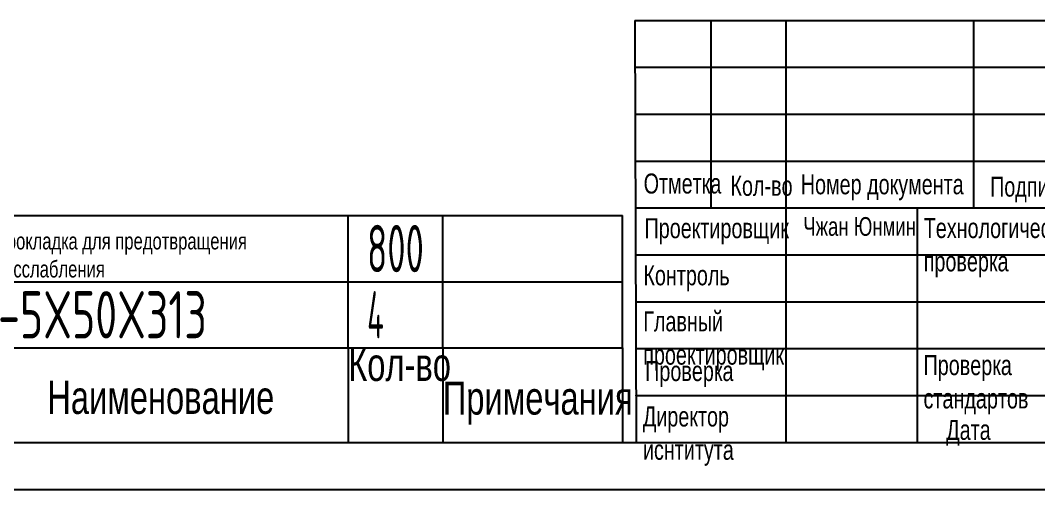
# Model space of a CAD drawing. Header units: millimetres. Extents: x 0 to 18900, y -513 to 13365.
# Drawn here: x 7711 to 12554, y 0 to 2234 of the extents above; entities that cross this region are included whole.
import ezdxf
from ezdxf.enums import TextEntityAlignment as Align

# ---------------------------------------------------------------- set-up
doc = ezdxf.new("R2010")
doc.units = ezdxf.units.MM
doc.header["$LTSCALE"] = 450
doc.header["$MEASUREMENT"] = 0
doc.linetypes.add('F', pattern=[0.75, 0.5, -0.25])
for name, color, linetype in [('01', 7, 'Continuous'), ('02', 1, 'Continuous'), ('04', 2, 'F'), ('11', 3, 'Continuous'), ('THICK', 7, 'Continuous')]:
    doc.layers.add(name, color=color, linetype=linetype)
doc.styles.get("Standard").update_dxf_attribs({"font": 'isocp', "width": 0.707, "bigfont": 'intecad.shx'})

# ---------------------------------------------------------------- blocks, each defined once
blk = doc.blocks.new('*U146')
at = {"layer": '01'}
blk.add_lwpolyline([(25, 5), (415, 5)], dxfattribs=at)
at = {"layer": '02'}
blk.add_lwpolyline([(0, 0), (420, 0)], dxfattribs=at)
blk = doc.blocks.new('*U182')
at = {"layer": '01'}
blk.add_line((5400, -315), (5400, 0), dxfattribs=at)
at = {"layer": '02'}
for p, q in [((2340, 0), (4095, 0)), ((4095, -315), (4095, 0)), ((4095, 0), (4545, 0)), ((4545, -315), (4545, 0)), ((4545, 0), (5400, 0))]:
    blk.add_line(p, q, dxfattribs=at)
blk = doc.blocks.new('*U183')
at = {"layer": '01'}
for p, q in [((2340, 0), (4095, 0)), ((4095, 0), (4545, 0)), ((4545, 0), (5400, 0)), ((5400, -315), (5400, 0))]:
    blk.add_line(p, q, dxfattribs=at)
at = {"layer": '02'}
for p, q in [((4095, -315), (4095, 0)), ((4545, -315), (4545, 0))]:
    blk.add_line(p, q, dxfattribs=at)

msp = doc.modelspace()

# ---------------------------------------------------------------- linework, layer by layer
for p, q in [((5175, 675), (10575, 675)), ((9270, 675), (9270, 225)), ((9720, 675), (9720, 225)), ((10575, 675), (10575, 225))]:
    msp.add_line(p, q)
at = {"layer": '01'}
msp.add_point((10575, 225), dxfattribs=at)
at = {"layer": 'THICK'}
for p, q in [((10632.846, 2234.015), (10638.94, 225)), ((10632.846, 2234.015), (18675, 2234.015)), ((10995.983, 2233.046), (10995.983, 2234.015)), ((10996.098, 1341.119), (10996.098, 2234.015)), ((11353.256, 225), (11353.256, 2234.015)), ((12246.152, 1341.119), (12246.152, 2234.015)), ((10638.94, 1564.343), (13317.627, 1564.343)), ((10638.94, 1341.119), (13317.627, 1341.119)), ((11978.283, 225), (11978.283, 1341.119)), ((10638.94, 225), (18675, 225))]:
    msp.add_line(p, q, dxfattribs=at)
at = {"layer": 'THICK', "color": 3}
for p, q in [((10638.94, 2010.791), (13317.627, 2010.791)), ((10638.94, 1787.567), (13317.627, 1787.567)), ((10638.94, 1117.896), (13317.627, 1117.896)), ((10638.94, 894.672), (13317.627, 894.672)), ((10638.94, 671.448), (13317.627, 671.448)), ((10638.94, 448.224), (13317.627, 448.224))]:
    msp.add_line(p, q, dxfattribs=at)
for p in [(10638.94, 448.224), (10638.94, 225)]:
    msp.add_point(p, dxfattribs=at)

# ---------------------------------------------------------------- block references
at = {"layer": '04', "xscale": 45, "yscale": 45, "zscale": 45}
msp.add_blockref('*U146', (0, 0), dxfattribs=at)
at = {"layer": '04'}
for name, p in [('*U183', (5175, 1305)), ('*U182', (5175, 990))]:
    msp.add_blockref(name, p, dxfattribs=at)

# ---------------------------------------------------------------- texts
at = {"insert": (11434.817, 1297.482), "char_height": 89.0842, "attachment_point": 1}
msp.add_mtext('{\\fArial|b0|i0|c204|p34;\\C3;Чжан Юнмин}', dxfattribs=at)
at = {"layer": '01', "char_height": 95.19397, "attachment_point": 1}
for s, insert in [('{\\fArial|b0|i0|c204|p34;Отметка}', (10675.397, 1504.865)), ('{\\fArial|b0|i0|c204|p34;Кол-во}', (11088.223, 1493.914)), ('{\\fArial|b0|i0|c204|p34;Номер документа}', (11422.618, 1501.239)), ('{\\fArial|b0|i0|c204|p34;Подпись}', (12323.049, 1490.264)), ('{\\fArial|b0|i0|c204|p34;Проектировщик}', (10679.586, 1292.229)), ('{\\fArial|b0|i0|c204|p34;Технологическая\\Pпроверка}', (12007.529, 1292.945)), ('{\\fArial|b0|i0|c204|p34;Контроль}', (10674.119, 1068.003)), ('{\\fArial|b0|i0|c204|p34;Главный\\Pпроектировщик}', (10673.276, 848.898)), ('{\\fArial|b0|i0|c204|p34;Проверка\\Pстандартов}', (12006.617, 640.43)), ('{\\fArial|b0|i0|c204|p34;Проверка}', (10682.579, 612.147)), ('{\\fArial|b0|i0|c204|p34;Директор\\Pиснтитута}', (10671.811, 395.861)), ('{\\fArial|b0|i0|c204|p34;Дата}', (12114.773, 332.234))]:
    msp.add_mtext(s, dxfattribs=dict(at, insert=insert))
at = {"layer": '04', "attachment_point": 1}
for s, insert, char_height in [('{\\fArial|b0|i0|c204|p34;\\C3;Прокладка для предотвращения \\Pрасслабления}', (7589.578, 1223.478), 80), ('{\\fArial|b0|i0|c204|p34;\\C0;Кол-во}', (9270, 675), 157.5), ('{\\fArial|b0|i0|c204|p34;\\C0;Наименование}', (7838.524, 518.08), 157.5), ('{\\fArial|b0|i0|c204|p34;\\C0;Примечания}', (9720, 514.814), 157.5)]:
    msp.add_mtext(s, dxfattribs=dict(at, insert=insert, char_height=char_height))
at = {"layer": '11'}
for s, width, p, p2 in [('800', 0.615136, (9360, 1035), (9630, 1035)), ('-5X50X313', 0.690407, (7605, 720), (8597.854, 720)), ('4', 0.543846, (9360, 720), (9439.538, 720))]:
    msp.add_text(s, height=225, dxfattribs=dict(at, width=width)).set_placement(p, p2, align=Align.FIT)

doc.saveas('drawing.dxf')
